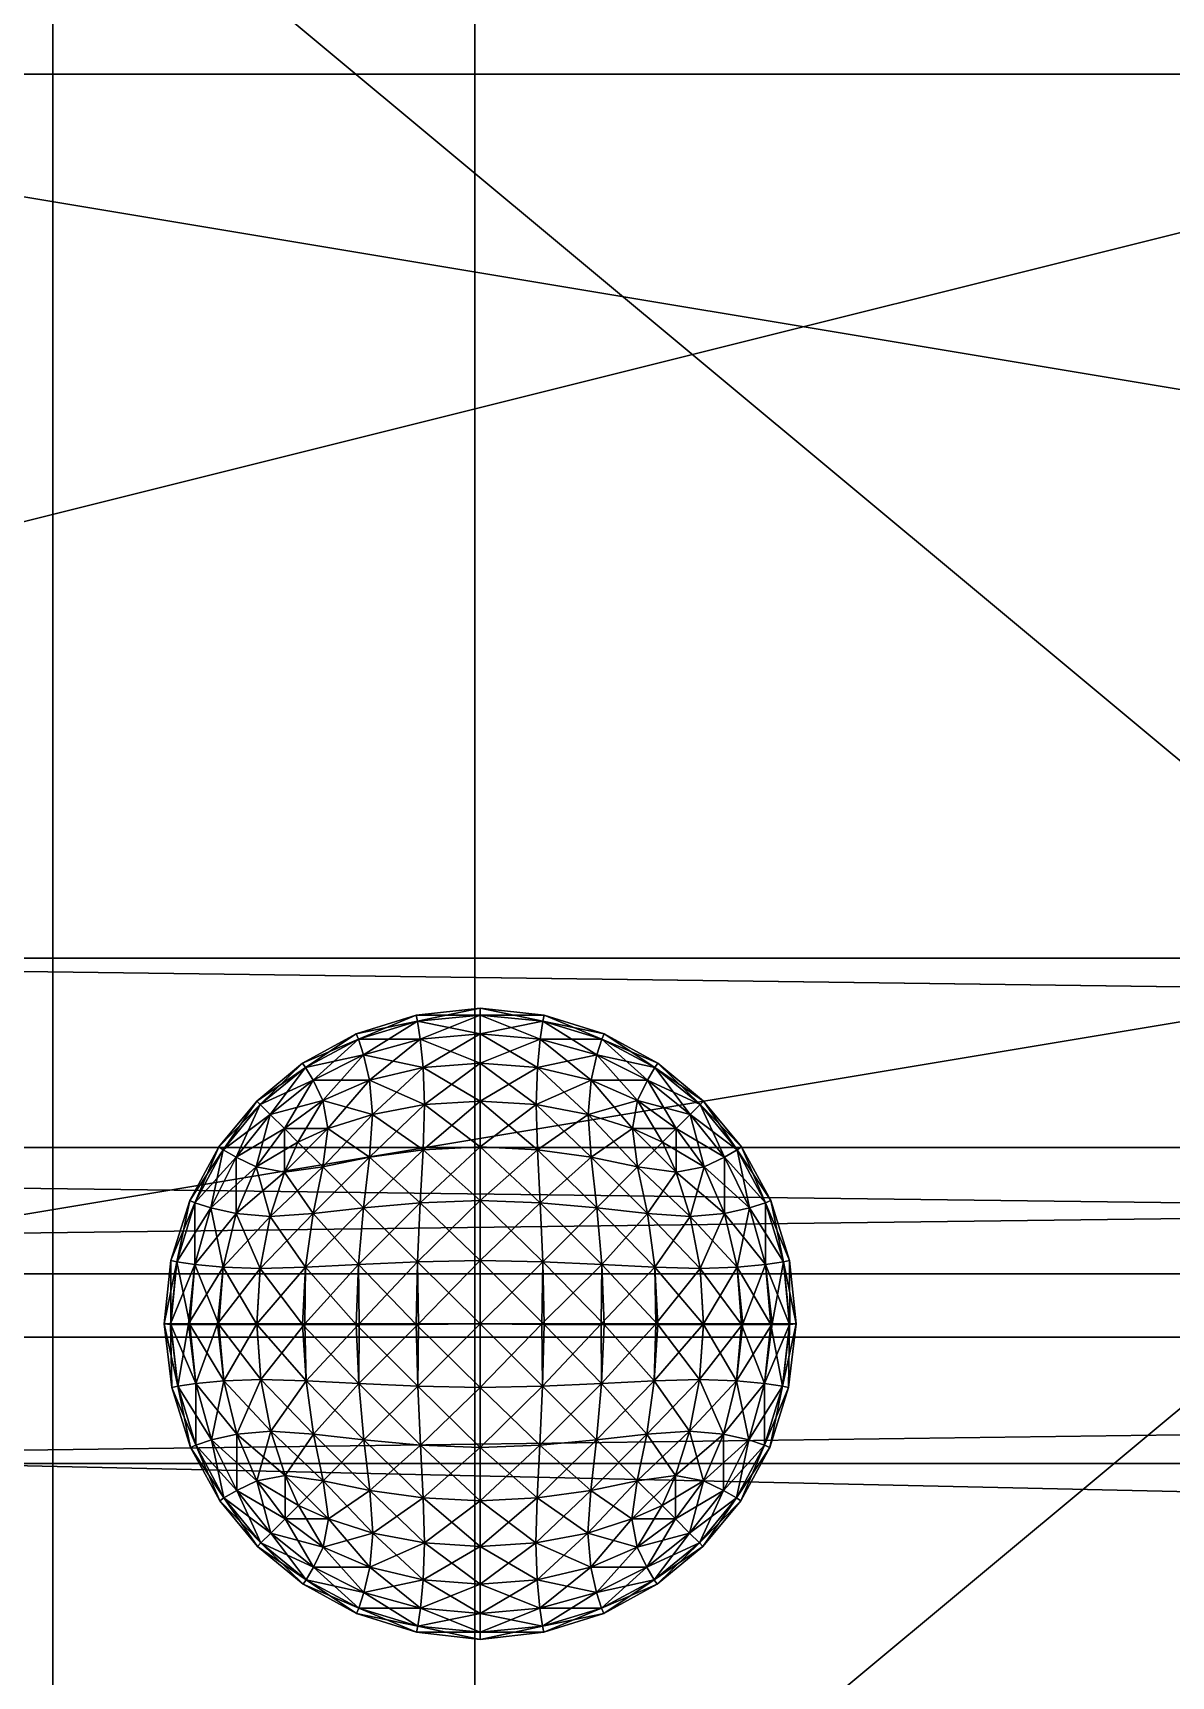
# Model space of a CAD drawing. Extents: x -1043 to 900, y -243 to 110.
# Drawn here: x -670.5 to -625.4, y -13.4 to 51.6 of the extents above; entities that cross this region are included whole.
import ezdxf

# ---------------------------------------------------------------- set-up
doc = ezdxf.new("R2010")
doc.units = 0
for name, color, linetype in [('Arduino', 254, 'CONTINUOUS'), ('Base', 254, 'CONTINUOUS'), ('Cable_Motor_Fuente', 254, 'CONTINUOUS'), ('Carrito_2', 254, 'CONTINUOUS'), ('FuentePoder', 254, 'CONTINUOUS'), ('PanelCinta', 254, 'CONTINUOUS'), ('Q0', 1, 'CONTINUOUS'), ('Riel', 254, 'CONTINUOUS')]:
    doc.layers.add(name, color=color, linetype=linetype)

msp = doc.modelspace()

# ---------------------------------------------------------------- meshes
at = {"layer": 'Arduino', "color": 254}
mesh = msp.add_polyface(dxfattribs=at)
corners = [(-700, 0, -150), (-400, 0, -150), (-700, 50, -150), (-400, 50, -150), (-700, 50, -350), (-400, 50, -350), (-700, 0, -350), (-400, 0, -350)]
mesh.append_faces([[corners[k] for k in face] for face in [(2, 3, 0), (3, 1, 0), (4, 5, 2), (5, 3, 2), (6, 7, 4), (7, 5, 4), (0, 1, 6), (1, 7, 6), (3, 5, 1), (5, 7, 1), (4, 2, 6), (2, 0, 6)]], dxfattribs={"color": 254})
at = {"layer": 'Base', "color": 254}
mesh = msp.add_polyface(dxfattribs=at)
corners = [(-900, -40.000001, 600), (900, -40.000001, 600), (-900, 0, 600), (900, 0, 600), (-900, 0, -600), (900, 0, -600), (-900, -40.000001, -600), (900, -40.000001, -600)]
mesh.append_faces([[corners[k] for k in face] for face in [(2, 3, 0), (3, 1, 0), (4, 5, 2), (5, 3, 2), (6, 7, 4), (7, 5, 4), (0, 1, 6), (1, 7, 6), (3, 5, 1), (5, 7, 1), (4, 2, 6), (2, 0, 6)]], dxfattribs={"color": 254})
at = {"layer": 'Cable_Motor_Fuente', "color": 254}
mesh = msp.add_polyface(dxfattribs=at)
corners = [(-800, 2.5, -152.499995), (-400, 2.5, -152.499995), (-800, 7.5, -152.499995), (-400, 7.5, -152.499995), (-800, 7.5, -157.499995), (-400, 7.5, -157.499995), (-800, 2.5, -157.499995), (-400, 2.5, -157.499995)]
mesh.append_faces([[corners[k] for k in face] for face in [(2, 3, 0), (3, 1, 0), (4, 5, 2), (5, 3, 2), (6, 7, 4), (7, 5, 4), (0, 1, 6), (1, 7, 6), (3, 5, 1), (5, 7, 1), (4, 2, 6), (2, 0, 6)]], dxfattribs={"color": 254})
at = {"layer": 'Carrito_2', "color": 254}
mesh = msp.add_polyface(dxfattribs=at)
corners = [(-669.700015, -40, 80.000001), (-549.70001, -40, 80.000001), (-669.700015, 60, 80.000001), (-549.70001, 60, 80.000001), (-669.700015, 60, 19.999999), (-549.70001, 60, 19.999999), (-669.700015, -40, 19.999999), (-549.70001, -40, 19.999999)]
mesh.append_faces([[corners[k] for k in face] for face in [(2, 3, 0), (3, 1, 0), (4, 5, 2), (5, 3, 2), (6, 7, 4), (7, 5, 4), (0, 1, 6), (1, 7, 6), (3, 5, 1), (5, 7, 1), (4, 2, 6), (2, 0, 6)]], dxfattribs={"color": 254})
at = {"layer": 'FuentePoder', "color": 254}
mesh = msp.add_polyface(dxfattribs=at)
corners = [(-800, 0, 700), (-400, 0, 700), (-800, 100, 700), (-400, 100, 700), (-800, 100, 500), (-400, 100, 500), (-800, 0, 500), (-400, 0, 500)]
mesh.append_faces([[corners[k] for k in face] for face in [(2, 3, 0), (3, 1, 0), (4, 5, 2), (5, 3, 2), (6, 7, 4), (7, 5, 4), (0, 1, 6), (1, 7, 6), (3, 5, 1), (5, 7, 1), (4, 2, 6), (2, 0, 6)]], dxfattribs={"color": 254})
at = {"layer": 'PanelCinta', "color": 254}
mesh = msp.add_polyface(dxfattribs=at)
corners = [(-709.999999, -5, 379.999995), (790.000001, -5, 379.999995), (-709.999999, 15, 379.999995), (790.000001, 15, 379.999995), (-709.999999, 15, 79.999995), (790.000001, 15, 79.999995), (-709.999999, -5, 79.999995), (790.000001, -5, 79.999995)]
mesh.append_faces([[corners[k] for k in face] for face in [(2, 3, 0), (3, 1, 0), (4, 5, 2), (5, 3, 2), (6, 7, 4), (7, 5, 4), (0, 1, 6), (1, 7, 6), (3, 5, 1), (5, 7, 1), (4, 2, 6), (2, 0, 6)]], dxfattribs={"color": 254})
at = {"layer": 'Q0', "color": 1}
mesh = msp.add_polyface(dxfattribs=at)
corners = [(-652.786969, 12.747196, -485.768143), (-652.78697, 13.025761, -483.239746), (-655.264158, 12.505741, -485.716934), (-655.157499, 11.796024, -488.055633), (-657.401136, 11.170292, -487.853912), (-657.602857, 11.796024, -485.610275), (-655.315382, 12.747196, -483.239747), (-652.786968, 12.0033, -488.146637), (-657.173384, 10.16669, -489.855835), (-655.049955, 10.677738, -490.151611), (-659.403059, 10.16669, -487.62616), (-659.017866, 9.372257, -489.470642), (-657.054792, 8.815006, -491.551574), (-658.809614, 8.252995, -490.988525), (-654.995832, 9.206425, -491.942932), (-652.786967, 10.847294, -490.268493), (-652.786966, 9.345463, -492.082031), (-657.693861, 12.0033, -483.239748), (-655.264158, 12.505741, -480.762558), (-657.602857, 11.796024, -480.869217), (-657.401136, 11.170292, -478.62558), (-659.698835, 10.677738, -480.976761), (-657.173384, 10.16669, -476.623657), (-657.054792, 8.815006, -474.927918), (-659.017866, 9.372257, -477.00885), (-659.403059, 10.16669, -478.853333), (-654.995832, 9.206425, -474.53656), (-655.049955, 10.677738, -476.327881), (-652.786972, 9.345463, -474.397461), (-655.157499, 11.796024, -478.423859), (-652.786971, 10.847294, -476.210999), (-652.786971, 12.0033, -478.332855), (-652.786971, 12.747196, -480.711349), (-652.786972, 7.531314, -472.896057), (-655.049955, 7.414555, -473.065552), (-657.173384, 7.119449, -473.577026), (-659.017866, 6.738346, -474.370972), (-657.173384, 7.119449, -492.902466), (-655.04994, 7.414555, -493.41394), (-652.786966, 7.531314, -493.583435)]
mesh.append_faces([[corners[k] for k in face] for face in [(0, 1, 2), (0, 2, 3), (3, 2, 4), (2, 5, 4), (2, 6, 5), (1, 6, 2), (7, 0, 3), (3, 4, 8), (7, 3, 9), (9, 3, 8), (4, 5, 10), (8, 4, 11), (9, 8, 12), (12, 8, 13), (14, 9, 12), (15, 9, 14), (15, 7, 9), (16, 15, 14), (6, 17, 5), (6, 18, 17), (18, 19, 17), (19, 20, 21), (22, 23, 24), (20, 22, 25), (26, 23, 22), (27, 26, 22), (27, 22, 20), (28, 26, 27), (29, 20, 19), (29, 27, 20), (18, 29, 19), (30, 28, 27), (30, 27, 29), (31, 29, 18), (31, 30, 29), (32, 31, 18), (32, 18, 6), (1, 32, 6), (33, 34, 28), (34, 26, 28), (34, 35, 26), (35, 23, 26), (35, 36, 23), (37, 12, 13), (37, 38, 12), (38, 14, 12), (38, 39, 14), (39, 16, 14)]], dxfattribs={"color": 1})
mesh = msp.add_polyface(dxfattribs=at)
corners = [(-652.786967, 10.847294, -490.268493), (-652.786966, 9.345463, -492.082031), (-650.524, 10.677738, -490.151611), (-650.578108, 9.206425, -491.942932), (-652.786968, 12.0033, -488.146637), (-650.416441, 11.796024, -488.055633), (-648.400557, 10.16669, -489.855835), (-648.519148, 8.815006, -491.551574), (-652.786972, 9.345463, -474.397461), (-652.786971, 10.847294, -476.210999), (-650.578108, 9.206425, -474.53656), (-650.523985, 10.677738, -476.327881), (-652.786971, 12.0033, -478.332855), (-648.519148, 8.815006, -474.927918), (-648.400557, 10.16669, -476.623657), (-646.764326, 8.252995, -475.490967), (-650.416441, 11.796024, -478.423859), (-652.786971, 12.747196, -480.711349), (-650.309782, 12.505741, -480.762558), (-652.78697, 13.025761, -483.239746), (-648.172804, 11.170292, -478.62558), (-646.556074, 9.372257, -477.00885), (-647.971083, 11.796024, -480.869217), (-646.170881, 10.16669, -478.853333), (-650.258574, 12.747196, -483.239746), (-647.880079, 12.0033, -483.239746), (-646.556074, 9.372257, -489.470642), (-648.172804, 11.170292, -487.853912), (-646.170881, 10.16669, -487.62616), (-647.971083, 11.796024, -485.610275), (-645.875105, 10.677738, -485.502731), (-650.309782, 12.505741, -485.716934), (-652.786969, 12.747196, -485.768143), (-648.400557, 7.119449, -473.577026), (-650.523985, 7.414555, -473.065552), (-652.786972, 7.531314, -472.896057), (-652.786966, 7.531314, -493.583435), (-650.524, 7.414555, -493.41394), (-648.400557, 7.119449, -492.902466), (-646.556074, 6.738346, -492.10852)]
mesh.append_faces([[corners[k] for k in face] for face in [(0, 1, 2), (1, 3, 2), (4, 0, 5), (0, 2, 5), (2, 3, 6), (3, 7, 6), (8, 9, 10), (9, 11, 10), (9, 12, 11), (10, 11, 13), (11, 14, 13), (13, 14, 15), (12, 16, 11), (12, 17, 16), (11, 16, 14), (17, 18, 16), (17, 19, 18), (16, 20, 14), (14, 20, 21), (16, 18, 20), (18, 22, 20), (20, 22, 23), (18, 24, 22), (19, 24, 18), (24, 25, 22), (6, 7, 26), (27, 6, 28), (2, 6, 27), (5, 2, 27), (29, 27, 30), (5, 27, 29), (31, 5, 29), (31, 29, 25), (4, 5, 31), (24, 31, 25), (32, 4, 31), (32, 31, 24), (19, 32, 24), (33, 13, 15), (33, 34, 13), (34, 10, 13), (34, 35, 10), (35, 8, 10), (36, 37, 1), (37, 3, 1), (37, 38, 3), (38, 7, 3), (38, 39, 7)]], dxfattribs={"color": 1})
mesh = msp.add_polyface(dxfattribs=at)
corners = [(-657.401136, 11.170292, -487.853912), (-659.403059, 10.16669, -487.62616), (-659.017866, 9.372257, -489.470642), (-657.173384, 10.16669, -489.855835), (-658.809614, 8.252995, -490.988525), (-660.007856, 7.72327, -490.460632), (-660.535749, 8.252995, -489.26239), (-661.098798, 8.815006, -487.507568), (-659.698835, 10.677738, -485.502731), (-657.602857, 11.796024, -485.610275), (-661.490156, 9.206425, -485.448608), (-657.693861, 12.0033, -483.239748), (-659.815717, 10.847294, -483.239748), (-661.629255, 9.345463, -483.239749), (-659.698835, 10.677738, -480.976761), (-661.490156, 9.206425, -481.030884), (-657.602857, 11.796024, -480.869217), (-659.403059, 10.16669, -478.853333), (-661.098798, 8.815006, -478.971924), (-657.401136, 11.170292, -478.62558), (-659.017866, 9.372257, -477.00885), (-660.535749, 8.252995, -477.217102), (-658.809614, 8.252995, -475.490967), (-660.007856, 7.72327, -476.01886), (-657.054792, 8.815006, -474.927918), (-657.173384, 10.16669, -476.623657), (-660.535749, 6.530094, -475.490967), (-661.655744, 6.738346, -477.00885), (-662.44969, 7.119449, -478.853333), (-662.961164, 7.414555, -480.976761), (-663.130659, 7.531314, -483.239749), (-662.961164, 7.414555, -485.502716), (-662.44969, 7.119449, -487.62616), (-661.655744, 6.738346, -489.470642), (-660.535749, 6.530094, -490.988525), (-659.017866, 6.738346, -474.370972), (-659.017866, 6.738346, -492.10852), (-657.173384, 7.119449, -492.902466)]
mesh.append_faces([[corners[k] for k in face] for face in [(0, 1, 2), (3, 2, 4), (4, 2, 5), (2, 6, 5), (2, 1, 6), (1, 7, 6), (1, 8, 7), (9, 8, 1), (8, 10, 7), (9, 11, 8), (8, 12, 10), (11, 12, 8), (12, 13, 10), (12, 14, 13), (14, 15, 13), (11, 16, 12), (16, 14, 12), (14, 17, 15), (17, 18, 15), (19, 17, 14), (17, 20, 18), (20, 21, 18), (20, 22, 21), (22, 23, 21), (24, 22, 20), (25, 20, 17), (26, 27, 23), (27, 21, 23), (27, 28, 21), (28, 18, 21), (28, 29, 18), (29, 15, 18), (29, 30, 15), (30, 13, 15), (30, 31, 13), (31, 10, 13), (31, 32, 10), (32, 7, 10), (32, 33, 7), (33, 6, 7), (33, 34, 6), (34, 5, 6), (35, 22, 24), (35, 26, 22), (26, 23, 22), (34, 36, 5), (36, 4, 5), (36, 37, 4)]], dxfattribs={"color": 1})
mesh = msp.add_polyface(dxfattribs=at)
corners = [(-648.400557, 10.16669, -476.623657), (-646.556074, 9.372257, -477.00885), (-646.764326, 8.252995, -475.490967), (-645.566084, 7.72327, -476.01886), (-645.038191, 8.252995, -477.217102), (-646.170881, 10.16669, -478.853333), (-648.172804, 11.170292, -478.62558), (-644.475142, 8.815006, -478.971924), (-645.875105, 10.677738, -480.976761), (-647.971083, 11.796024, -480.869217), (-644.083785, 9.206425, -481.030884), (-647.880079, 12.0033, -483.239746), (-645.758223, 10.847294, -483.239746), (-643.944685, 9.345463, -483.239746), (-646.764326, 8.252995, -490.988525), (-645.566084, 7.72327, -490.460632), (-645.038191, 8.252995, -489.26239), (-646.556074, 9.372257, -489.470642), (-648.519148, 8.815006, -491.551574), (-644.475142, 8.815006, -487.507568), (-646.170881, 10.16669, -487.62616), (-648.400557, 10.16669, -489.855835), (-644.083785, 9.206425, -485.448608), (-645.875105, 10.677738, -485.502731), (-648.172804, 11.170292, -487.853912), (-647.971083, 11.796024, -485.610275), (-645.038191, 6.530094, -475.490967), (-646.556074, 6.738346, -474.370972), (-648.400557, 7.119449, -473.577026), (-642.443281, 7.531314, -483.239746), (-642.612776, 7.414555, -480.976761), (-643.12425, 7.119449, -478.853333), (-643.918196, 6.738346, -477.00885), (-645.038191, 6.530094, -490.988525), (-643.918196, 6.738346, -489.470642), (-643.12425, 7.119449, -487.62616), (-642.612776, 7.414555, -485.502731), (-646.556074, 6.738346, -492.10852)]
mesh.append_faces([[corners[k] for k in face] for face in [(0, 1, 2), (2, 1, 3), (1, 4, 3), (1, 5, 4), (6, 5, 1), (5, 7, 4), (5, 8, 7), (9, 8, 5), (8, 10, 7), (9, 11, 8), (11, 12, 8), (8, 12, 10), (12, 13, 10), (14, 15, 16), (17, 14, 16), (18, 14, 17), (17, 16, 19), (20, 17, 19), (21, 17, 20), (20, 19, 22), (23, 20, 22), (24, 20, 23), (23, 22, 13), (12, 23, 13), (25, 23, 12), (11, 25, 12), (26, 27, 3), (27, 2, 3), (27, 28, 2), (29, 30, 13), (30, 10, 13), (30, 31, 10), (31, 7, 10), (31, 32, 7), (32, 4, 7), (32, 26, 4), (26, 3, 4), (33, 34, 15), (34, 16, 15), (34, 35, 16), (35, 19, 16), (35, 36, 19), (36, 22, 19), (36, 29, 22), (29, 13, 22), (37, 14, 18), (37, 33, 14), (33, 15, 14)]], dxfattribs={"color": 1})
mesh = msp.add_polyface(dxfattribs=at)
corners = [(-661.625776, 0.525761, -474.40094), (-663.180342, 0.525761, -476.295105), (-661.490156, 2.713428, -474.53656), (-662.961164, 2.767689, -476.327881), (-661.098798, 4.773075, -474.927918), (-664.335432, 0.525761, -478.456207), (-662.44969, 4.892063, -476.623657), (-660.535749, 6.530094, -475.490967), (-664.075788, 2.875324, -478.423859), (-665.046736, 0.525761, -480.801117), (-664.785871, 2.981708, -480.762558), (-665.28697, 0.525761, -483.23975), (-665.028425, 0.503669, -485.768143), (-665.028425, 3.033176, -483.23975), (-663.449568, 5.119327, -478.62558), (-663.130659, 0.503669, -490.268493), (-661.629255, 0.503669, -492.082031), (-662.961164, 2.767689, -490.151611), (-661.490156, 2.713428, -491.942932), (-664.283063, 0.503669, -488.146637), (-664.075788, 2.875324, -488.055633), (-664.785871, 2.981708, -485.716934), (-664.075788, 5.321812, -480.869217), (-661.655744, 6.738346, -477.00885), (-662.44969, 7.119449, -478.853333), (-662.961164, 7.414555, -480.976761), (-664.283063, 5.412235, -483.23975), (-663.130659, 7.531314, -483.239749), (-664.075788, 5.321812, -485.610275), (-662.961164, 7.414555, -485.502716), (-663.449568, 5.119327, -487.853912), (-662.44969, 7.119449, -487.62616), (-662.44969, 4.892063, -489.855835), (-661.098798, 4.773075, -491.551574), (-661.655744, 6.738346, -489.470642), (-660.535749, 6.530094, -490.988525)]
mesh.append_faces([[corners[k] for k in face] for face in [(0, 1, 2), (1, 3, 2), (2, 3, 4), (1, 5, 3), (3, 6, 4), (4, 6, 7), (5, 8, 3), (3, 8, 6), (5, 9, 8), (9, 10, 8), (9, 11, 10), (11, 12, 13), (11, 13, 10), (8, 10, 14), (8, 14, 6), (15, 16, 17), (16, 18, 17), (19, 15, 20), (15, 17, 20), (12, 19, 21), (12, 21, 13), (19, 20, 21), (10, 13, 22), (10, 22, 14), (6, 14, 23), (6, 23, 7), (14, 24, 23), (14, 22, 24), (22, 25, 24), (13, 26, 22), (22, 26, 25), (13, 21, 26), (26, 27, 25), (21, 28, 26), (26, 28, 27), (21, 20, 28), (28, 29, 27), (20, 30, 28), (28, 30, 29), (20, 17, 30), (30, 31, 29), (17, 32, 30), (30, 32, 31), (17, 18, 32), (18, 33, 32), (32, 34, 31), (32, 33, 34), (33, 35, 34)]], dxfattribs={"color": 1})
mesh = msp.add_polyface(dxfattribs=at)
corners = [(-652.786972, 0.52576, -470.739746), (-655.225599, 0.525761, -470.97998), (-652.786972, 3.033192, -470.998291), (-659.731611, 0.525761, -472.846375), (-661.625776, 0.525761, -474.40094), (-659.698835, 2.767689, -473.065552), (-661.490156, 2.713428, -474.53656), (-657.570509, 0.525761, -471.691284), (-657.602857, 2.875324, -471.950928), (-655.264158, 2.981708, -471.240845), (-652.786972, 5.412235, -471.743653), (-655.157499, 5.321812, -471.950928), (-652.786972, 7.531314, -472.896057), (-655.049955, 7.414555, -473.065552), (-657.401136, 5.119327, -472.577149), (-657.173384, 7.119449, -473.577026), (-659.403059, 4.892094, -473.577026), (-661.098798, 4.773075, -474.927918), (-659.017866, 6.738346, -474.370972), (-660.535749, 6.530094, -475.490967), (-661.629255, 0.503669, -492.082031), (-659.815717, 0.50367, -493.583435), (-661.490156, 2.713428, -491.942932), (-659.698835, 2.767689, -493.41394), (-661.098798, 4.773075, -491.551574), (-657.693861, 0.50367, -494.735839), (-659.403059, 4.892094, -492.902466), (-660.535749, 6.530094, -490.988525), (-657.602857, 2.875324, -494.528564), (-655.315367, 0.50367, -495.481201), (-655.264158, 2.981708, -495.238647), (-652.786965, 0.525761, -495.739746), (-652.786965, 3.033192, -495.481201), (-657.401136, 5.119327, -493.902344), (-655.157499, 5.321812, -494.528564), (-659.017866, 6.738346, -492.10852), (-657.173384, 7.119449, -492.902466), (-655.04994, 7.414555, -493.41394), (-652.786965, 5.412235, -494.735839), (-652.786966, 7.531314, -493.583435)]
mesh.append_faces([[corners[k] for k in face] for face in [(0, 1, 2), (3, 4, 5), (4, 6, 5), (7, 3, 8), (3, 5, 8), (1, 7, 9), (1, 9, 2), (7, 8, 9), (2, 9, 10), (9, 11, 10), (10, 11, 12), (9, 8, 11), (11, 13, 12), (8, 14, 11), (11, 14, 13), (8, 5, 14), (14, 15, 13), (5, 16, 14), (14, 16, 15), (5, 6, 16), (6, 17, 16), (16, 18, 15), (16, 17, 18), (17, 19, 18), (20, 21, 22), (21, 23, 22), (22, 23, 24), (21, 25, 23), (23, 26, 24), (24, 26, 27), (25, 28, 23), (23, 28, 26), (25, 29, 28), (29, 30, 28), (29, 31, 30), (31, 32, 30), (28, 30, 33), (28, 33, 26), (30, 32, 34), (30, 34, 33), (26, 33, 35), (26, 35, 27), (33, 36, 35), (33, 34, 36), (34, 37, 36), (32, 38, 34), (34, 38, 37), (38, 39, 37)]], dxfattribs={"color": 1})
mesh = msp.add_polyface(dxfattribs=at)
corners = [(-643.948164, 0.525761, -474.40094), (-645.842329, 0.525761, -472.846375), (-644.083785, 2.713428, -474.53656), (-645.875105, 2.767689, -473.065552), (-644.475142, 4.773075, -474.927918), (-648.003431, 0.525761, -471.691284), (-646.170881, 4.892094, -473.577026), (-645.038191, 6.530094, -475.490967), (-647.971083, 2.875324, -471.950928), (-650.348341, 0.525761, -470.97998), (-650.309782, 2.981708, -471.240845), (-652.786972, 0.52576, -470.739746), (-652.786972, 3.033192, -470.998291), (-648.172804, 5.119327, -472.577149), (-650.416441, 5.321812, -471.950928), (-646.556074, 6.738346, -474.370972), (-648.400557, 7.119449, -473.577026), (-650.523985, 7.414555, -473.065552), (-652.786972, 5.412235, -471.743653), (-652.786972, 7.531314, -472.896057), (-652.786965, 0.525761, -495.739746), (-650.258574, 0.50367, -495.481201), (-652.786965, 3.033192, -495.481201), (-645.758223, 0.50367, -493.583435), (-643.944685, 0.50367, -492.082031), (-645.875105, 2.767689, -493.41394), (-644.083785, 2.713428, -491.942932), (-647.880079, 0.50367, -494.735839), (-647.971083, 2.875324, -494.528564), (-650.309782, 2.981708, -495.238647), (-652.786965, 5.412235, -494.735839), (-650.416441, 5.321812, -494.528564), (-652.786966, 7.531314, -493.583435), (-650.524, 7.414555, -493.41394), (-648.172804, 5.119327, -493.902344), (-648.400557, 7.119449, -492.902466), (-646.170881, 4.892094, -492.902466), (-644.475142, 4.773075, -491.551574), (-646.556074, 6.738346, -492.10852), (-645.038191, 6.530094, -490.988525)]
mesh.append_faces([[corners[k] for k in face] for face in [(0, 1, 2), (1, 3, 2), (2, 3, 4), (1, 5, 3), (3, 6, 4), (4, 6, 7), (5, 8, 3), (3, 8, 6), (5, 9, 8), (9, 10, 8), (9, 11, 10), (11, 12, 10), (8, 10, 13), (8, 13, 6), (10, 12, 14), (10, 14, 13), (6, 13, 15), (6, 15, 7), (13, 16, 15), (13, 14, 16), (14, 17, 16), (12, 18, 14), (14, 18, 17), (18, 19, 17), (20, 21, 22), (23, 24, 25), (24, 26, 25), (27, 23, 28), (23, 25, 28), (21, 27, 29), (21, 29, 22), (27, 28, 29), (22, 29, 30), (29, 31, 30), (30, 31, 32), (29, 28, 31), (31, 33, 32), (28, 34, 31), (31, 34, 33), (28, 25, 34), (34, 35, 33), (25, 36, 34), (34, 36, 35), (25, 26, 36), (26, 37, 36), (36, 38, 35), (36, 37, 38), (37, 39, 38)]], dxfattribs={"color": 1})
mesh = msp.add_polyface(dxfattribs=at)
corners = [(-640.28697, 0.525761, -483.239746), (-640.527204, 0.525761, -480.801117), (-640.545515, 3.033192, -483.239746), (-640.788069, 2.981708, -480.762558), (-641.290877, 5.412235, -483.239746), (-641.238508, 0.525761, -478.456207), (-641.498152, 5.321812, -480.869217), (-642.443281, 7.531314, -483.239746), (-641.498152, 2.875324, -478.423859), (-642.393599, 0.525761, -476.295105), (-643.948164, 0.525761, -474.40094), (-642.612776, 2.767689, -476.327881), (-644.083785, 2.713428, -474.53656), (-642.612776, 7.414555, -480.976761), (-642.124373, 5.119327, -478.62558), (-643.12425, 4.892094, -476.623657), (-644.475142, 4.773075, -474.927918), (-643.12425, 7.119449, -478.853333), (-643.918196, 6.738346, -477.00885), (-645.038191, 6.530094, -475.490967), (-643.944685, 0.50367, -492.082031), (-642.443281, 0.50367, -490.268493), (-644.083785, 2.713428, -491.942932), (-642.612776, 2.767689, -490.151611), (-644.475142, 4.773075, -491.551574), (-641.290877, 0.503671, -488.146637), (-643.12425, 4.892094, -489.855835), (-645.038191, 6.530094, -490.988525), (-641.498152, 2.875324, -488.055633), (-640.545515, 0.503671, -485.768143), (-640.788069, 2.981708, -485.716934), (-643.918196, 6.738346, -489.470642), (-642.124373, 5.119327, -487.853912), (-641.498152, 5.321812, -485.610275), (-643.12425, 7.119449, -487.62616), (-642.612776, 7.414555, -485.502731)]
mesh.append_faces([[corners[k] for k in face] for face in [(0, 1, 2), (1, 3, 2), (2, 3, 4), (1, 5, 3), (3, 6, 4), (4, 6, 7), (5, 8, 3), (5, 9, 8), (3, 8, 6), (9, 10, 11), (9, 11, 8), (10, 12, 11), (6, 13, 7), (8, 14, 6), (8, 11, 14), (6, 14, 13), (11, 12, 15), (11, 15, 14), (12, 16, 15), (14, 17, 13), (14, 15, 17), (15, 16, 18), (15, 18, 17), (16, 19, 18), (20, 21, 22), (21, 23, 22), (22, 23, 24), (21, 25, 23), (23, 26, 24), (24, 26, 27), (25, 28, 23), (25, 29, 28), (23, 28, 26), (29, 0, 30), (29, 30, 28), (0, 2, 30), (26, 31, 27), (28, 32, 26), (28, 30, 32), (26, 32, 31), (30, 2, 33), (30, 33, 32), (2, 4, 33), (32, 34, 31), (32, 33, 34), (33, 4, 35), (33, 35, 34), (4, 7, 35)]], dxfattribs={"color": 1})
mesh = msp.add_polyface(dxfattribs=at)
corners = [(-662.41789, -3.846218, -476.647034), (-661.070661, -3.727779, -474.956055), (-661.62663, -5.686825, -477.027161), (-661.461225, -1.675747, -474.565491), (-662.926497, -1.729549, -476.352356), (-661.625776, 0.525761, -474.40094), (-663.418928, -4.072811, -478.641174), (-662.41789, -6.066952, -478.867798), (-663.180342, 0.525761, -476.295105), (-664.043561, -1.836925, -478.439758), (-664.043561, -4.274227, -480.87706), (-662.926497, -6.361629, -480.984436), (-664.335432, 0.525761, -478.456207), (-664.751203, -1.94305, -480.770935), (-664.250837, -4.364376, -483.239748), (-664.99278, -1.994121, -483.239747), (-664.043561, -4.274227, -485.602432), (-665.046736, 0.525761, -480.801117), (-663.418928, -4.072811, -487.838318), (-662.41789, -6.066952, -487.611694), (-662.41789, -3.846218, -489.832459), (-661.62663, -5.686825, -489.452332), (-661.070661, -3.727779, -491.523437), (-660.509504, -5.479061, -490.96228), (-664.751203, -1.94305, -485.708557), (-665.28697, 0.525761, -483.23975), (-662.926497, -1.729549, -490.127136), (-661.461225, -1.675747, -491.914001), (-664.043561, -1.836925, -488.039734), (-665.028425, 0.503669, -485.768143), (-663.130659, 0.503669, -490.268493), (-661.629255, 0.503669, -492.082031), (-664.283063, 0.503669, -488.146637), (-659.379683, -3.846218, -473.608826), (-660.509504, -5.479061, -475.517212), (-659.67436, -1.729549, -473.10022), (-659.731611, 0.525761, -472.846375), (-659.379683, -3.846218, -492.870666), (-658.999556, -5.686825, -492.079406), (-659.67436, -1.729549, -493.379273), (-659.815717, 0.50367, -493.583435)]
mesh.append_faces([[corners[k] for k in face] for face in [(0, 1, 2), (3, 1, 0), (4, 3, 0), (5, 3, 4), (6, 0, 7), (4, 0, 6), (8, 5, 4), (9, 4, 6), (8, 4, 9), (10, 6, 11), (9, 6, 10), (12, 8, 9), (13, 9, 10), (13, 10, 14), (12, 9, 13), (15, 13, 14), (15, 14, 16), (17, 12, 13), (17, 13, 15), (18, 16, 19), (20, 18, 21), (22, 20, 23), (24, 15, 16), (24, 16, 18), (25, 17, 15), (25, 15, 24), (26, 20, 22), (27, 26, 22), (28, 18, 20), (28, 24, 18), (26, 28, 20), (29, 25, 24), (29, 24, 28), (30, 26, 27), (31, 30, 27), (32, 28, 26), (32, 29, 28), (30, 32, 26), (1, 33, 34), (35, 33, 1), (3, 35, 1), (36, 35, 3), (5, 36, 3), (37, 22, 38), (27, 22, 37), (39, 27, 37), (31, 27, 39), (40, 31, 39)]], dxfattribs={"color": 1})
mesh = msp.add_polyface(dxfattribs=at)
corners = [(-652.786972, -6.478207, -472.930665), (-652.786972, -8.287106, -474.42688), (-654.988478, -8.148494, -474.565491), (-655.042265, -6.361629, -473.10022), (-657.04051, -7.75793, -474.956055), (-652.786972, -4.364376, -471.775879), (-657.158949, -6.066952, -473.608826), (-658.791792, -7.196774, -475.517212), (-655.149656, -4.274227, -471.983155), (-652.786972, -1.994121, -471.033936), (-658.999556, -5.686825, -474.400086), (-657.385542, -4.072811, -472.607788), (-659.379683, -3.846218, -473.608826), (-655.255781, -1.94305, -471.275513), (-652.786972, 0.52576, -470.739746), (-657.586958, -1.836925, -471.983155), (-659.67436, -1.729549, -473.10022), (-655.225599, 0.525761, -470.97998), (-657.570509, 0.525761, -471.691284), (-659.731611, 0.525761, -472.846375), (-658.999556, -5.686825, -492.079406), (-658.791792, -7.196774, -490.96228), (-657.04051, -7.75793, -491.523437), (-657.158918, -6.066952, -492.870666), (-654.988478, -8.148494, -491.914001), (-659.379683, -3.846218, -492.870666), (-655.04228, -6.361629, -493.379273), (-652.786969, -8.287106, -492.052612), (-657.385542, -4.072811, -493.871704), (-659.67436, -1.729549, -493.379273), (-652.786971, -6.478207, -493.548828), (-657.586958, -1.836925, -494.496337), (-659.815717, 0.50367, -493.583435), (-655.149656, -4.274227, -494.496337), (-652.78697, -4.364376, -494.703613), (-657.693861, 0.50367, -494.735839), (-655.255781, -1.94305, -495.203979), (-652.786971, -1.994121, -495.445556), (-655.315367, 0.50367, -495.481201), (-652.786965, 0.525761, -495.739746)]
mesh.append_faces([[corners[k] for k in face] for face in [(0, 1, 2), (3, 0, 2), (3, 2, 4), (5, 0, 3), (6, 3, 4), (6, 4, 7), (8, 5, 3), (8, 3, 6), (9, 5, 8), (10, 6, 7), (11, 8, 6), (11, 6, 10), (12, 11, 10), (13, 9, 8), (13, 8, 11), (14, 9, 13), (15, 11, 12), (15, 13, 11), (16, 15, 12), (17, 14, 13), (17, 13, 15), (18, 15, 16), (18, 17, 15), (19, 18, 16), (20, 21, 22), (23, 20, 22), (23, 22, 24), (25, 20, 23), (26, 23, 24), (26, 24, 27), (28, 25, 23), (28, 23, 26), (29, 25, 28), (30, 26, 27), (31, 29, 28), (32, 29, 31), (33, 28, 26), (33, 26, 30), (31, 28, 33), (34, 33, 30), (35, 32, 31), (36, 31, 33), (36, 33, 34), (35, 31, 36), (37, 36, 34), (38, 35, 36), (38, 36, 37), (39, 38, 37)]], dxfattribs={"color": 1})
mesh = msp.add_polyface(dxfattribs=at)
corners = [(-646.574385, -5.686825, -474.400086), (-646.782149, -7.196774, -475.517212), (-648.53343, -7.75793, -474.956055), (-648.415022, -6.066952, -473.608826), (-650.585463, -8.148494, -474.565491), (-646.194258, -3.846188, -473.608826), (-650.531675, -6.361629, -473.10022), (-652.786972, -8.287106, -474.42688), (-648.188398, -4.072811, -472.607788), (-645.89958, -1.729549, -473.10022), (-652.786972, -6.478207, -472.930665), (-647.986982, -1.836925, -471.983155), (-645.842329, 0.525761, -472.846375), (-650.424284, -4.274227, -471.983155), (-652.786972, -4.364376, -471.775879), (-648.003431, 0.525761, -471.691284), (-650.318159, -1.94305, -471.275513), (-652.786972, -1.994121, -471.033936), (-650.348341, 0.525761, -470.97998), (-652.786972, 0.52576, -470.739746), (-652.786971, -6.478207, -493.548828), (-652.786969, -8.287106, -492.052612), (-650.585463, -8.148494, -491.914001), (-650.53166, -6.361629, -493.379273), (-648.53343, -7.75793, -491.523437), (-652.78697, -4.364376, -494.703613), (-648.414991, -6.066952, -492.870666), (-646.782149, -7.196774, -490.96228), (-650.424284, -4.274227, -494.496337), (-652.786971, -1.994121, -495.445556), (-646.574385, -5.686825, -492.079406), (-648.188398, -4.072811, -493.871704), (-646.194258, -3.846188, -492.870666), (-650.318159, -1.94305, -495.203979), (-652.786965, 0.525761, -495.739746), (-647.986982, -1.836925, -494.496337), (-645.89958, -1.729549, -493.379273), (-650.258574, 0.50367, -495.481201), (-647.880079, 0.50367, -494.735839), (-645.758223, 0.50367, -493.583435)]
mesh.append_faces([[corners[k] for k in face] for face in [(0, 1, 2), (3, 0, 2), (3, 2, 4), (5, 0, 3), (6, 3, 4), (6, 4, 7), (8, 5, 3), (8, 3, 6), (9, 5, 8), (10, 6, 7), (11, 9, 8), (12, 9, 11), (13, 8, 6), (13, 6, 10), (11, 8, 13), (14, 13, 10), (15, 12, 11), (16, 11, 13), (16, 13, 14), (15, 11, 16), (17, 16, 14), (18, 15, 16), (18, 16, 17), (19, 18, 17), (20, 21, 22), (23, 20, 22), (23, 22, 24), (25, 20, 23), (26, 23, 24), (26, 24, 27), (28, 25, 23), (28, 23, 26), (29, 25, 28), (30, 26, 27), (31, 28, 26), (31, 26, 30), (32, 31, 30), (33, 29, 28), (33, 28, 31), (34, 29, 33), (35, 31, 32), (35, 33, 31), (36, 35, 32), (37, 34, 33), (37, 33, 35), (38, 35, 36), (38, 37, 35), (39, 38, 36)]], dxfattribs={"color": 1})
mesh = msp.add_polyface(dxfattribs=at)
corners = [(-646.194258, -3.846188, -473.608826), (-644.503279, -3.727779, -474.956055), (-646.574385, -5.686825, -474.400086), (-644.112715, -1.675747, -474.565491), (-645.89958, -1.729549, -473.10022), (-643.948164, 0.525761, -474.40094), (-645.842329, 0.525761, -472.846375), (-640.58116, -1.994106, -483.239745), (-641.323103, -4.364376, -483.239745), (-641.530379, -4.274227, -480.87706), (-642.155012, -4.072811, -478.641174), (-643.15605, -6.066952, -478.867767), (-640.822737, -1.94305, -480.770935), (-640.28697, 0.525761, -483.239746), (-643.15605, -3.846188, -476.647034), (-643.94731, -5.686825, -477.027161), (-645.064436, -5.479061, -475.517212), (-641.530379, -1.836925, -478.439758), (-640.527204, 0.525761, -480.801117), (-642.647444, -1.729549, -476.352356), (-641.238508, 0.525761, -478.456207), (-642.393599, 0.525761, -476.295105), (-643.15605, -3.846188, -489.832459), (-644.503279, -3.727779, -491.523437), (-643.94731, -5.686825, -489.452332), (-644.112715, -1.675747, -491.914001), (-642.647444, -1.729549, -490.127136), (-643.944685, 0.50367, -492.082031), (-642.155012, -4.072811, -487.838318), (-643.15605, -6.066952, -487.611694), (-641.530379, -4.274227, -485.602432), (-642.647444, -6.361629, -485.495056), (-642.443281, 0.50367, -490.268493), (-641.530379, -1.836925, -488.039734), (-640.822737, -1.94305, -485.708557), (-641.290877, 0.503671, -488.146637), (-640.545515, 0.503671, -485.768143), (-646.194258, -3.846188, -492.870666), (-645.064436, -5.479061, -490.96228), (-645.89958, -1.729549, -493.379273), (-645.758223, 0.50367, -493.583435)]
mesh.append_faces([[corners[k] for k in face] for face in [(0, 1, 2), (3, 1, 0), (4, 3, 0), (5, 3, 4), (6, 5, 4), (7, 8, 9), (10, 9, 11), (12, 7, 9), (12, 9, 10), (13, 7, 12), (14, 10, 15), (1, 14, 16), (17, 12, 10), (17, 10, 14), (18, 13, 12), (18, 12, 17), (19, 14, 1), (19, 17, 14), (3, 19, 1), (20, 18, 17), (20, 17, 19), (21, 19, 3), (21, 20, 19), (5, 21, 3), (22, 23, 24), (25, 23, 22), (26, 25, 22), (27, 25, 26), (28, 22, 29), (26, 22, 28), (30, 28, 31), (32, 27, 26), (33, 26, 28), (33, 28, 30), (32, 26, 33), (34, 30, 8), (34, 33, 30), (7, 34, 8), (35, 32, 33), (35, 33, 34), (36, 34, 7), (36, 35, 34), (13, 36, 7), (23, 37, 38), (39, 37, 23), (25, 39, 23), (40, 39, 25), (27, 40, 25)]], dxfattribs={"color": 1})
mesh = msp.add_polyface(dxfattribs=at)
corners = [(-659.67436, -9.613766, -485.495056), (-659.379683, -9.105159, -487.611694), (-661.070661, -7.75793, -487.493286), (-660.509504, -7.196774, -489.244568), (-658.999556, -8.313899, -489.452332), (-659.982648, -6.669918, -490.435424), (-658.791792, -7.196774, -490.96228), (-661.461225, -8.148494, -485.441254), (-659.790938, -9.783321, -483.239745), (-661.599836, -8.287106, -483.239745), (-659.67436, -9.613766, -480.984436), (-661.461225, -8.148494, -481.038239), (-659.379683, -9.105159, -478.867798), (-661.070661, -7.75793, -478.986206), (-658.999556, -8.313899, -477.027161), (-660.509504, -7.196774, -477.234925), (-658.791792, -7.196774, -475.517212), (-659.982648, -6.669918, -476.044068), (-660.509504, -5.479061, -475.517212), (-661.62663, -5.686825, -477.027161), (-661.070661, -3.727779, -474.956055), (-662.41789, -6.066952, -478.867798), (-662.41789, -3.846218, -476.647034), (-662.926497, -6.361629, -480.984436), (-663.418928, -4.072811, -478.641174), (-663.096052, -6.478207, -483.239747), (-664.043561, -4.274227, -480.87706), (-662.926497, -6.361629, -485.495056), (-664.250837, -4.364376, -483.239748), (-662.41789, -6.066952, -487.611694), (-664.043561, -4.274227, -485.602432), (-661.62663, -5.686825, -489.452332), (-660.509504, -5.479061, -490.96228), (-663.418928, -4.072811, -487.838318), (-662.41789, -3.846218, -489.832459), (-658.999556, -5.686825, -474.400086), (-659.379683, -3.846218, -473.608826), (-658.999556, -5.686825, -492.079406), (-661.070661, -3.727779, -491.523437)]
mesh.append_faces([[corners[k] for k in face] for face in [(0, 1, 2), (2, 1, 3), (1, 4, 3), (3, 4, 5), (4, 6, 5), (7, 0, 2), (8, 0, 7), (9, 8, 7), (8, 9, 10), (9, 11, 10), (10, 11, 12), (11, 13, 12), (12, 13, 14), (13, 15, 14), (14, 15, 16), (15, 17, 16), (18, 17, 15), (19, 18, 15), (19, 15, 13), (20, 18, 19), (21, 19, 13), (21, 13, 11), (22, 19, 21), (23, 21, 11), (23, 11, 9), (24, 21, 23), (25, 23, 9), (25, 9, 7), (26, 23, 25), (27, 25, 7), (27, 7, 2), (28, 26, 25), (28, 25, 27), (29, 27, 2), (29, 2, 3), (30, 28, 27), (30, 27, 29), (31, 29, 3), (31, 3, 5), (32, 31, 5), (33, 29, 31), (34, 31, 32), (35, 16, 17), (18, 35, 17), (36, 35, 18), (32, 5, 6), (37, 32, 6), (38, 32, 37)]], dxfattribs={"color": 1})
mesh = msp.add_polyface(dxfattribs=at)
corners = [(-645.783003, -9.783321, -483.239746), (-643.974104, -8.287106, -483.239746), (-645.89958, -9.613766, -485.495056), (-644.112715, -8.148494, -485.441254), (-646.194258, -9.105159, -487.611694), (-644.503279, -7.75793, -487.493286), (-646.574385, -8.313899, -489.452332), (-645.064436, -7.196774, -489.244568), (-646.782149, -7.196774, -490.96228), (-645.591292, -6.669918, -490.435424), (-646.574385, -8.313899, -477.027161), (-646.782149, -7.196774, -475.517212), (-645.591292, -6.669918, -476.044068), (-645.064436, -7.196774, -477.234925), (-646.194258, -9.105159, -478.867798), (-644.503279, -7.75793, -478.986206), (-645.89958, -9.613766, -480.984436), (-644.112715, -8.148494, -481.038239), (-645.064436, -5.479061, -475.517212), (-646.574385, -5.686825, -474.400086), (-644.503279, -3.727779, -474.956055), (-642.477889, -6.478207, -483.239745), (-642.647444, -6.361629, -480.984436), (-641.323103, -4.364376, -483.239745), (-643.15605, -6.066952, -478.867767), (-641.530379, -4.274227, -480.87706), (-643.94731, -5.686825, -477.027161), (-642.155012, -4.072811, -478.641174), (-643.15605, -3.846188, -476.647034), (-645.064436, -5.479061, -490.96228), (-643.94731, -5.686825, -489.452332), (-644.503279, -3.727779, -491.523437), (-643.15605, -6.066952, -487.611694), (-643.15605, -3.846188, -489.832459), (-642.647444, -6.361629, -485.495056), (-642.155012, -4.072811, -487.838318), (-641.530379, -4.274227, -485.602432), (-646.574385, -5.686825, -492.079406), (-646.194258, -3.846188, -492.870666)]
mesh.append_faces([[corners[k] for k in face] for face in [(0, 1, 2), (1, 3, 2), (2, 3, 4), (3, 5, 4), (4, 5, 6), (5, 7, 6), (6, 7, 8), (7, 9, 8), (10, 11, 12), (13, 10, 12), (14, 10, 13), (15, 14, 13), (16, 14, 15), (17, 16, 15), (0, 16, 17), (1, 0, 17), (18, 12, 11), (19, 18, 11), (20, 18, 19), (21, 1, 17), (22, 21, 17), (22, 17, 15), (23, 21, 22), (24, 22, 15), (24, 15, 13), (25, 23, 22), (25, 22, 24), (26, 24, 13), (26, 13, 12), (18, 26, 12), (27, 24, 26), (28, 26, 18), (29, 9, 7), (30, 29, 7), (30, 7, 5), (31, 29, 30), (32, 30, 5), (32, 5, 3), (33, 30, 32), (34, 32, 3), (34, 3, 1), (21, 34, 1), (35, 32, 34), (36, 34, 21), (23, 36, 21), (37, 8, 9), (29, 37, 9), (38, 37, 29)]], dxfattribs={"color": 1})
mesh = msp.add_polyface(dxfattribs=at)
corners = [(-655.306837, -11.680049, -483.239746), (-655.255781, -11.438473, -485.708557), (-657.586958, -10.730831, -485.602432), (-657.385542, -10.106197, -487.838318), (-659.379683, -9.105159, -487.611694), (-659.67436, -9.613766, -485.495056), (-657.677107, -10.938106, -483.239746), (-652.78697, -11.974239, -483.239746), (-655.255781, -11.438473, -480.770935), (-655.149656, -10.730831, -488.039734), (-652.78697, -11.680049, -485.759613), (-658.999556, -8.313899, -489.452332), (-657.158918, -9.105159, -489.832459), (-658.791792, -7.196774, -490.96228), (-657.04051, -7.75793, -491.523437), (-659.790938, -9.783321, -483.239745), (-655.04228, -9.613766, -490.127136), (-654.988478, -8.148494, -491.914001), (-657.586958, -10.730831, -480.87706), (-659.67436, -9.613766, -480.984436), (-652.786969, -10.938106, -488.129883), (-652.78697, -9.783321, -490.243714), (-652.786969, -8.287106, -492.052612), (-657.385542, -10.106197, -478.641174), (-659.379683, -9.105159, -478.867798), (-652.78697, -11.680049, -480.719879), (-652.78697, -10.938106, -478.349609), (-655.149656, -10.730831, -478.439758), (-652.786971, -9.783321, -476.235779), (-655.04228, -9.613766, -476.352356), (-657.158918, -9.105159, -476.647034), (-658.999556, -8.313899, -477.027161), (-652.786972, -8.287106, -474.42688), (-654.988478, -8.148494, -474.565491), (-657.04051, -7.75793, -474.956055), (-658.791792, -7.196774, -475.517212)]
mesh.append_faces([[corners[k] for k in face] for face in [(0, 1, 2), (2, 1, 3), (2, 3, 4), (5, 2, 4), (6, 2, 5), (6, 0, 2), (0, 7, 1), (0, 6, 8), (1, 9, 3), (1, 10, 9), (7, 10, 1), (4, 3, 11), (3, 9, 12), (3, 12, 11), (11, 12, 13), (12, 14, 13), (15, 6, 5), (12, 16, 14), (9, 16, 12), (16, 17, 14), (6, 15, 18), (15, 19, 18), (6, 18, 8), (9, 20, 16), (10, 20, 9), (16, 21, 17), (20, 21, 16), (21, 22, 17), (18, 19, 23), (19, 24, 23), (7, 0, 25), (25, 8, 26), (0, 8, 25), (8, 27, 26), (8, 18, 27), (18, 23, 27), (26, 27, 28), (27, 23, 29), (27, 29, 28), (23, 30, 29), (23, 24, 30), (24, 31, 30), (28, 29, 32), (29, 33, 32), (29, 30, 33), (30, 34, 33), (30, 31, 34), (31, 35, 34)]], dxfattribs={"color": 1})
mesh = msp.add_polyface(dxfattribs=at)
corners = [(-652.78697, -9.783321, -490.243714), (-650.53166, -9.613766, -490.127136), (-652.786969, -8.287106, -492.052612), (-650.585463, -8.148494, -491.914001), (-652.786969, -10.938106, -488.129883), (-650.424284, -10.730831, -488.039734), (-652.78697, -11.680049, -485.759613), (-650.318159, -11.438473, -485.708557), (-648.415022, -9.105159, -489.832459), (-648.53343, -7.75793, -491.523437), (-650.267088, -11.680049, -483.239746), (-652.78697, -11.974239, -483.239746), (-647.896833, -10.938106, -483.239746), (-647.986982, -10.730831, -485.602432), (-645.783003, -9.783321, -483.239746), (-648.188398, -10.106197, -487.838318), (-645.89958, -9.613766, -485.495056), (-646.194258, -9.105159, -487.611694), (-646.574385, -8.313899, -489.452332), (-646.782149, -7.196774, -490.96228), (-652.78697, -11.680049, -480.719879), (-650.318159, -11.438473, -480.770935), (-650.424284, -10.730831, -478.439758), (-652.78697, -10.938106, -478.349609), (-650.53166, -9.613766, -476.352356), (-652.786971, -9.783321, -476.235779), (-652.786972, -8.287106, -474.42688), (-650.585463, -8.148494, -474.565491), (-648.53343, -7.75793, -474.956055), (-648.415022, -9.105159, -476.647034), (-646.782149, -7.196774, -475.517212), (-646.574385, -8.313899, -477.027161), (-648.188398, -10.106197, -478.641174), (-646.194258, -9.105159, -478.867798), (-647.986982, -10.730831, -480.87706), (-645.89958, -9.613766, -480.984436)]
mesh.append_faces([[corners[k] for k in face] for face in [(0, 1, 2), (1, 3, 2), (4, 5, 0), (5, 1, 0), (6, 7, 4), (7, 5, 4), (1, 8, 3), (8, 9, 3), (10, 7, 6), (11, 10, 6), (10, 12, 7), (12, 13, 7), (7, 13, 5), (12, 14, 13), (5, 15, 1), (13, 15, 5), (15, 8, 1), (14, 16, 13), (13, 16, 15), (16, 17, 15), (15, 17, 8), (17, 18, 8), (8, 18, 9), (18, 19, 9), (11, 20, 21), (21, 20, 22), (20, 23, 22), (22, 23, 24), (23, 25, 24), (25, 26, 27), (24, 25, 27), (24, 27, 28), (29, 24, 28), (29, 28, 30), (22, 24, 29), (31, 29, 30), (32, 22, 29), (32, 29, 31), (21, 22, 32), (33, 32, 31), (34, 21, 32), (34, 32, 33), (35, 34, 33), (10, 21, 34), (10, 11, 21), (12, 10, 34), (12, 34, 35), (14, 12, 35)]], dxfattribs={"color": 1})
at = {"layer": 'Riel', "color": 254}
mesh = msp.add_polyface(dxfattribs=at)
corners = [(-653, -53.000001, 70), (747, -53.000001, 70), (-653, 57.000001, 70), (747, 57.000001, 70), (-653, 57.000001, 30), (747, 57.000001, 30), (-653, -53.000001, 30), (747, -53.000001, 30)]
mesh.append_faces([[corners[k] for k in face] for face in [(2, 3, 0), (3, 1, 0), (4, 5, 2), (5, 3, 2), (6, 7, 4), (7, 5, 4), (0, 1, 6), (1, 7, 6), (3, 5, 1), (5, 7, 1), (4, 2, 6), (2, 0, 6)]], dxfattribs={"color": 254})

doc.saveas('drawing.dxf')
